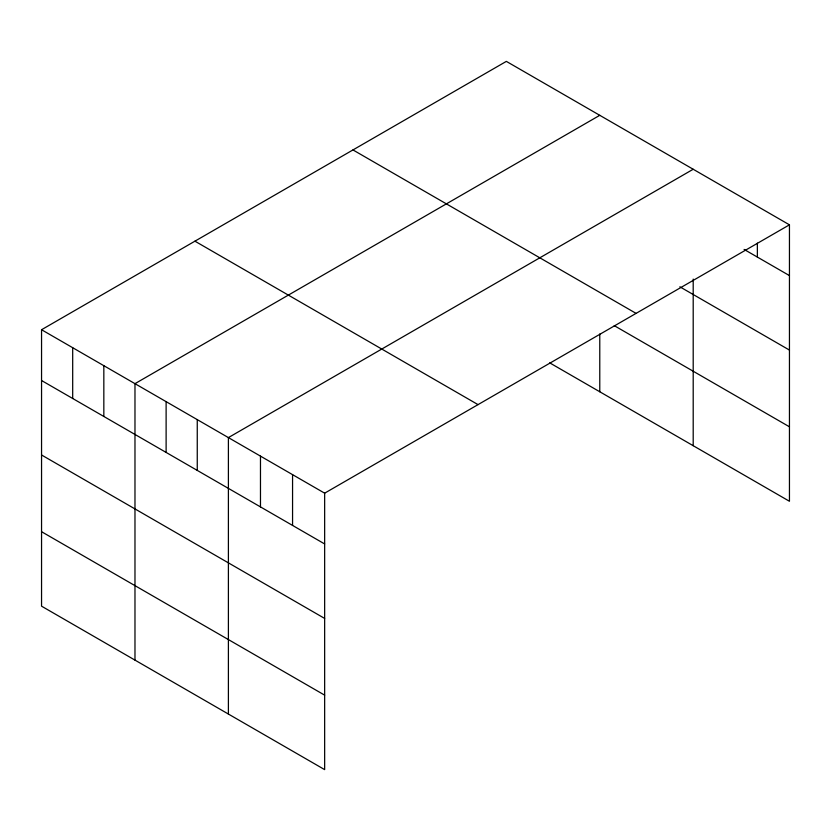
<?xml version="1.0" encoding="UTF-8"?>
<svg xmlns="http://www.w3.org/2000/svg" width="831" height="831" viewBox="0 0 831 831"><rect width="100%" height="100%" fill="white"/><g stroke="black" fill="none" stroke-linecap="round" stroke-linejoin="round"><path stroke-width="1.25" d="M41.55 329.73L324.651 493.178L324.651 769.62L41.55 606.173L41.55 329.73L506.349 61.38L789.45 224.827L789.45 501.27L549.727 362.867M599.774 115.312L134.975 383.662L134.975 660.115M693.199 169.254L228.4 437.605L228.4 714.047M324.651 493.178L789.45 224.827M744.088 249.414L789.45 275.601M679.851 286.799L789.45 350.08M352.967 149.933L636.068 313.38M614.234 325.638L789.45 426.802M194.932 241.177L478.033 404.624M41.55 380.515L324.651 543.952M41.55 454.983L324.651 618.43M41.55 531.705L324.651 695.152M757.363 243.119L757.363 257.08M693.199 279.091L693.199 445.696M599.774 333.979L599.774 391.765M292.564 474.646L292.564 525.431M260.477 456.126L260.477 506.91M197.259 419.624L197.259 470.408M166.117 401.643L166.117 452.428M103.833 365.692L103.833 416.466M72.692 347.711L72.692 398.485"/></g></svg>
